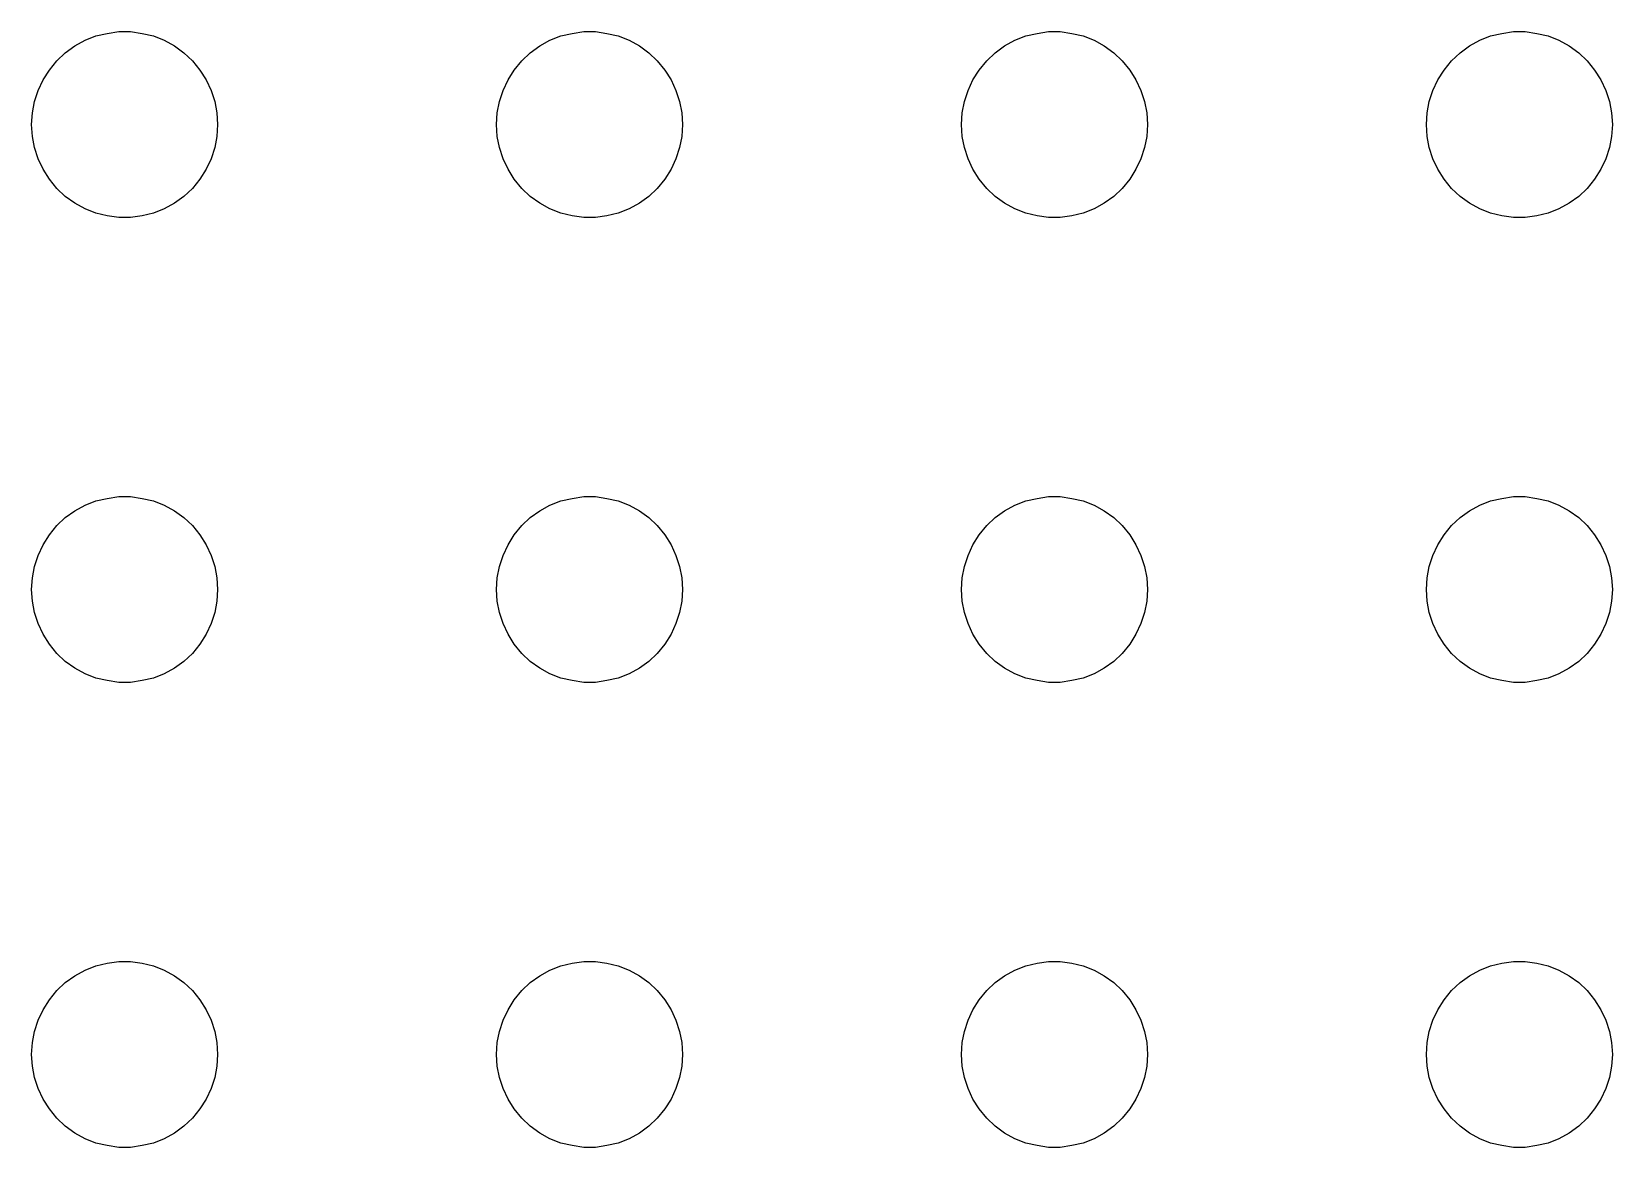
# Model space of a CAD drawing. Header units: metres. Extents: x -134 to 134, y 518 to 1078.
# Drawn here: x -99 to -73.5, y 1002 to 1020 of the extents above; entities that cross this region are included whole.
import ezdxf

# ---------------------------------------------------------------- set-up
doc = ezdxf.new("R2010")
doc.units = ezdxf.units.M

msp = doc.modelspace()

# ---------------------------------------------------------------- linework, layer by layer
for p, q in [((-97.7811, 1019.97), (-97.5942, 1020)), ((-97.5942, 1020), (-97.4058, 1020)), ((-97.4058, 1020), (-97.2189, 1019.97)), ((-90.2811, 1019.97), (-90.0942, 1020)), ((-90.0942, 1020), (-89.9058, 1020)), ((-89.9058, 1020), (-89.7189, 1019.97)), ((-82.7811, 1019.97), (-82.5942, 1020)), ((-82.5942, 1020), (-82.4058, 1020)), ((-82.4058, 1020), (-82.2189, 1019.97)), ((-75.2811, 1019.97), (-75.0942, 1020)), ((-75.0942, 1020), (-74.9058, 1020)), ((-74.9058, 1020), (-74.7189, 1019.97)), ((-98.4561, 1019.66), (-98.3037, 1019.77)), ((-98.3037, 1019.77), (-98.1387, 1019.86)), ((-98.1387, 1019.86), (-97.9635, 1019.93)), ((-97.9635, 1019.93), (-97.7811, 1019.97)), ((-97.2189, 1019.97), (-97.0365, 1019.93)), ((-97.0365, 1019.93), (-96.8613, 1019.86)), ((-96.8613, 1019.86), (-96.6963, 1019.77)), ((-96.6963, 1019.77), (-96.5439, 1019.66)), ((-90.9561, 1019.66), (-90.8037, 1019.77)), ((-90.8037, 1019.77), (-90.6387, 1019.86)), ((-90.6387, 1019.86), (-90.4635, 1019.93)), ((-90.4635, 1019.93), (-90.2811, 1019.97)), ((-89.7189, 1019.97), (-89.5365, 1019.93)), ((-89.5365, 1019.93), (-89.3613, 1019.86)), ((-89.3613, 1019.86), (-89.1963, 1019.77)), ((-89.1963, 1019.77), (-89.0439, 1019.66)), ((-83.4561, 1019.66), (-83.3037, 1019.77)), ((-83.3037, 1019.77), (-83.1387, 1019.86)), ((-83.1387, 1019.86), (-82.9635, 1019.93)), ((-82.9635, 1019.93), (-82.7811, 1019.97)), ((-82.2189, 1019.97), (-82.0365, 1019.93)), ((-82.0365, 1019.93), (-81.8613, 1019.86)), ((-81.8613, 1019.86), (-81.6963, 1019.77)), ((-81.6963, 1019.77), (-81.5439, 1019.66)), ((-75.9561, 1019.66), (-75.8037, 1019.77)), ((-75.8037, 1019.77), (-75.6387, 1019.86)), ((-75.6387, 1019.86), (-75.4635, 1019.93)), ((-75.4635, 1019.93), (-75.2811, 1019.97)), ((-74.7189, 1019.97), (-74.5365, 1019.93)), ((-74.5365, 1019.93), (-74.3613, 1019.86)), ((-74.3613, 1019.86), (-74.1963, 1019.77)), ((-74.1963, 1019.77), (-74.0439, 1019.66)), ((-98.7135, 1019.38), (-98.5934, 1019.53)), ((-98.5934, 1019.53), (-98.4561, 1019.66)), ((-96.5439, 1019.66), (-96.4065, 1019.53)), ((-96.4065, 1019.53), (-96.2865, 1019.38)), ((-91.2135, 1019.38), (-91.0934, 1019.53)), ((-91.0934, 1019.53), (-90.9561, 1019.66)), ((-89.0439, 1019.66), (-88.9065, 1019.53)), ((-88.9065, 1019.53), (-88.7865, 1019.38)), ((-83.7135, 1019.38), (-83.5934, 1019.53)), ((-83.5934, 1019.53), (-83.4561, 1019.66)), ((-81.5439, 1019.66), (-81.4065, 1019.53)), ((-81.4065, 1019.53), (-81.2865, 1019.38)), ((-76.2135, 1019.38), (-76.0934, 1019.53)), ((-76.0934, 1019.53), (-75.9561, 1019.66)), ((-74.0439, 1019.66), (-73.9065, 1019.53)), ((-73.9065, 1019.53), (-73.7865, 1019.38)), ((-98.8145, 1019.22), (-98.7135, 1019.38)), ((-96.2865, 1019.38), (-96.1855, 1019.22)), ((-91.3145, 1019.22), (-91.2135, 1019.38)), ((-88.7865, 1019.38), (-88.6855, 1019.22)), ((-83.8145, 1019.22), (-83.7135, 1019.38)), ((-81.2865, 1019.38), (-81.1855, 1019.22)), ((-76.3145, 1019.22), (-76.2135, 1019.38)), ((-73.7865, 1019.38), (-73.6855, 1019.22)), ((-98.9529, 1018.87), (-98.8947, 1019.05)), ((-98.8947, 1019.05), (-98.8145, 1019.22)), ((-96.1855, 1019.22), (-96.1053, 1019.05)), ((-96.1053, 1019.05), (-96.0471, 1018.87)), ((-91.4529, 1018.87), (-91.3947, 1019.05)), ((-91.3947, 1019.05), (-91.3145, 1019.22)), ((-88.6855, 1019.22), (-88.6053, 1019.05)), ((-88.6053, 1019.05), (-88.5471, 1018.87)), ((-83.9529, 1018.87), (-83.8947, 1019.05)), ((-83.8947, 1019.05), (-83.8145, 1019.22)), ((-81.1855, 1019.22), (-81.1053, 1019.05)), ((-81.1053, 1019.05), (-81.0471, 1018.87)), ((-76.4529, 1018.87), (-76.3947, 1019.05)), ((-76.3947, 1019.05), (-76.3145, 1019.22)), ((-73.6855, 1019.22), (-73.6053, 1019.05)), ((-73.6053, 1019.05), (-73.5471, 1018.87)), ((-98.9882, 1018.69), (-98.9529, 1018.87)), ((-96.0471, 1018.87), (-96.0118, 1018.69)), ((-91.4882, 1018.69), (-91.4529, 1018.87)), ((-88.5471, 1018.87), (-88.5118, 1018.69)), ((-83.9882, 1018.69), (-83.9529, 1018.87)), ((-81.0471, 1018.87), (-81.0118, 1018.69)), ((-76.4882, 1018.69), (-76.4529, 1018.87)), ((-73.5471, 1018.87), (-73.5118, 1018.69)), ((-99, 1018.5), (-98.9882, 1018.69)), ((-98.9882, 1018.31), (-99, 1018.5)), ((-96.0118, 1018.69), (-96, 1018.5)), ((-96, 1018.5), (-96.0118, 1018.31)), ((-91.5, 1018.5), (-91.4882, 1018.69)), ((-91.4882, 1018.31), (-91.5, 1018.5)), ((-88.5118, 1018.69), (-88.5, 1018.5)), ((-88.5, 1018.5), (-88.5118, 1018.31)), ((-84, 1018.5), (-83.9882, 1018.69)), ((-83.9882, 1018.31), (-84, 1018.5)), ((-81.0118, 1018.69), (-81, 1018.5)), ((-81, 1018.5), (-81.0118, 1018.31)), ((-76.5, 1018.5), (-76.4882, 1018.69)), ((-76.4882, 1018.31), (-76.5, 1018.5)), ((-73.5118, 1018.69), (-73.5, 1018.5)), ((-73.5, 1018.5), (-73.5118, 1018.31)), ((-98.9529, 1018.13), (-98.9882, 1018.31)), ((-96.0118, 1018.31), (-96.0471, 1018.13)), ((-91.4529, 1018.13), (-91.4882, 1018.31)), ((-88.5118, 1018.31), (-88.5471, 1018.13)), ((-83.9529, 1018.13), (-83.9882, 1018.31)), ((-81.0118, 1018.31), (-81.0471, 1018.13)), ((-76.4529, 1018.13), (-76.4882, 1018.31)), ((-73.5118, 1018.31), (-73.5471, 1018.13)), ((-98.8947, 1017.95), (-98.9529, 1018.13)), ((-96.0471, 1018.13), (-96.1053, 1017.95)), ((-91.3947, 1017.95), (-91.4529, 1018.13)), ((-88.5471, 1018.13), (-88.6053, 1017.95)), ((-83.8947, 1017.95), (-83.9529, 1018.13)), ((-81.0471, 1018.13), (-81.1053, 1017.95)), ((-76.3947, 1017.95), (-76.4529, 1018.13)), ((-73.5471, 1018.13), (-73.6053, 1017.95)), ((-98.8145, 1017.78), (-98.8947, 1017.95)), ((-98.7135, 1017.62), (-98.8145, 1017.78)), ((-96.1855, 1017.78), (-96.2865, 1017.62)), ((-96.1053, 1017.95), (-96.1855, 1017.78)), ((-91.3145, 1017.78), (-91.3947, 1017.95)), ((-91.2135, 1017.62), (-91.3145, 1017.78)), ((-88.6855, 1017.78), (-88.7865, 1017.62)), ((-88.6053, 1017.95), (-88.6855, 1017.78)), ((-83.8145, 1017.78), (-83.8947, 1017.95)), ((-83.7135, 1017.62), (-83.8145, 1017.78)), ((-81.1855, 1017.78), (-81.2865, 1017.62)), ((-81.1053, 1017.95), (-81.1855, 1017.78)), ((-76.3145, 1017.78), (-76.3947, 1017.95)), ((-76.2135, 1017.62), (-76.3145, 1017.78)), ((-73.6855, 1017.78), (-73.7865, 1017.62)), ((-73.6053, 1017.95), (-73.6855, 1017.78)), ((-98.5934, 1017.47), (-98.7135, 1017.62)), ((-98.4561, 1017.34), (-98.5934, 1017.47)), ((-96.4065, 1017.47), (-96.5439, 1017.34)), ((-96.2865, 1017.62), (-96.4065, 1017.47)), ((-91.0934, 1017.47), (-91.2135, 1017.62)), ((-90.9561, 1017.34), (-91.0934, 1017.47)), ((-88.9065, 1017.47), (-89.0439, 1017.34)), ((-88.7865, 1017.62), (-88.9065, 1017.47)), ((-83.5934, 1017.47), (-83.7135, 1017.62)), ((-83.4561, 1017.34), (-83.5934, 1017.47)), ((-81.4065, 1017.47), (-81.5439, 1017.34)), ((-81.2865, 1017.62), (-81.4065, 1017.47)), ((-76.0934, 1017.47), (-76.2135, 1017.62)), ((-75.9561, 1017.34), (-76.0934, 1017.47)), ((-73.9065, 1017.47), (-74.0439, 1017.34)), ((-73.7865, 1017.62), (-73.9065, 1017.47)), ((-98.3037, 1017.23), (-98.4561, 1017.34)), ((-98.1387, 1017.14), (-98.3037, 1017.23)), ((-96.6963, 1017.23), (-96.8613, 1017.14)), ((-96.5439, 1017.34), (-96.6963, 1017.23)), ((-90.8037, 1017.23), (-90.9561, 1017.34)), ((-90.6387, 1017.14), (-90.8037, 1017.23)), ((-89.1963, 1017.23), (-89.3613, 1017.14)), ((-89.0439, 1017.34), (-89.1963, 1017.23)), ((-83.3037, 1017.23), (-83.4561, 1017.34)), ((-83.1387, 1017.14), (-83.3037, 1017.23)), ((-81.6963, 1017.23), (-81.8613, 1017.14)), ((-81.5439, 1017.34), (-81.6963, 1017.23)), ((-75.8037, 1017.23), (-75.9561, 1017.34)), ((-75.6387, 1017.14), (-75.8037, 1017.23)), ((-74.1963, 1017.23), (-74.3613, 1017.14)), ((-74.0439, 1017.34), (-74.1963, 1017.23)), ((-97.9635, 1017.07), (-98.1387, 1017.14)), ((-97.7811, 1017.03), (-97.9635, 1017.07)), ((-97.5942, 1017), (-97.7811, 1017.03)), ((-97.4058, 1017), (-97.5942, 1017)), ((-97.2189, 1017.03), (-97.4058, 1017)), ((-97.0365, 1017.07), (-97.2189, 1017.03)), ((-96.8613, 1017.14), (-97.0365, 1017.07)), ((-90.4635, 1017.07), (-90.6387, 1017.14)), ((-90.2811, 1017.03), (-90.4635, 1017.07)), ((-90.0942, 1017), (-90.2811, 1017.03)), ((-89.9058, 1017), (-90.0942, 1017)), ((-89.7189, 1017.03), (-89.9058, 1017)), ((-89.5365, 1017.07), (-89.7189, 1017.03)), ((-89.3613, 1017.14), (-89.5365, 1017.07)), ((-82.9635, 1017.07), (-83.1387, 1017.14)), ((-82.7811, 1017.03), (-82.9635, 1017.07)), ((-82.5942, 1017), (-82.7811, 1017.03)), ((-82.4058, 1017), (-82.5942, 1017)), ((-82.2189, 1017.03), (-82.4058, 1017)), ((-82.0365, 1017.07), (-82.2189, 1017.03)), ((-81.8613, 1017.14), (-82.0365, 1017.07)), ((-75.4635, 1017.07), (-75.6387, 1017.14)), ((-75.2811, 1017.03), (-75.4635, 1017.07)), ((-75.0942, 1017), (-75.2811, 1017.03)), ((-74.9058, 1017), (-75.0942, 1017)), ((-74.7189, 1017.03), (-74.9058, 1017)), ((-74.5365, 1017.07), (-74.7189, 1017.03)), ((-74.3613, 1017.14), (-74.5365, 1017.07)), ((-98.3037, 1012.27), (-98.1387, 1012.36)), ((-98.1387, 1012.36), (-97.9635, 1012.43)), ((-97.9635, 1012.43), (-97.7811, 1012.47)), ((-97.7811, 1012.47), (-97.5942, 1012.5)), ((-97.5942, 1012.5), (-97.4058, 1012.5)), ((-97.4058, 1012.5), (-97.2189, 1012.47)), ((-97.2189, 1012.47), (-97.0365, 1012.43)), ((-97.0365, 1012.43), (-96.8613, 1012.36)), ((-96.8613, 1012.36), (-96.6963, 1012.27)), ((-90.8037, 1012.27), (-90.6387, 1012.36)), ((-90.6387, 1012.36), (-90.4635, 1012.43)), ((-90.4635, 1012.43), (-90.2811, 1012.47)), ((-90.2811, 1012.47), (-90.0942, 1012.5)), ((-90.0942, 1012.5), (-89.9058, 1012.5)), ((-89.9058, 1012.5), (-89.7189, 1012.47)), ((-89.7189, 1012.47), (-89.5365, 1012.43)), ((-89.5365, 1012.43), (-89.3613, 1012.36)), ((-89.3613, 1012.36), (-89.1963, 1012.27)), ((-83.3037, 1012.27), (-83.1387, 1012.36)), ((-83.1387, 1012.36), (-82.9635, 1012.43)), ((-82.9635, 1012.43), (-82.7811, 1012.47)), ((-82.7811, 1012.47), (-82.5942, 1012.5)), ((-82.5942, 1012.5), (-82.4058, 1012.5)), ((-82.4058, 1012.5), (-82.2189, 1012.47)), ((-82.2189, 1012.47), (-82.0365, 1012.43)), ((-82.0365, 1012.43), (-81.8613, 1012.36)), ((-81.8613, 1012.36), (-81.6963, 1012.27)), ((-75.8037, 1012.27), (-75.6387, 1012.36)), ((-75.6387, 1012.36), (-75.4635, 1012.43)), ((-75.4635, 1012.43), (-75.2811, 1012.47)), ((-75.2811, 1012.47), (-75.0942, 1012.5)), ((-75.0942, 1012.5), (-74.9058, 1012.5)), ((-74.9058, 1012.5), (-74.7189, 1012.47)), ((-74.7189, 1012.47), (-74.5365, 1012.43)), ((-74.5365, 1012.43), (-74.3613, 1012.36)), ((-74.3613, 1012.36), (-74.1963, 1012.27)), ((-98.5934, 1012.03), (-98.4561, 1012.16)), ((-98.4561, 1012.16), (-98.3037, 1012.27)), ((-96.6963, 1012.27), (-96.5439, 1012.16)), ((-96.5439, 1012.16), (-96.4065, 1012.03)), ((-91.0934, 1012.03), (-90.9561, 1012.16)), ((-90.9561, 1012.16), (-90.8037, 1012.27)), ((-89.1963, 1012.27), (-89.0439, 1012.16)), ((-89.0439, 1012.16), (-88.9065, 1012.03)), ((-83.5934, 1012.03), (-83.4561, 1012.16)), ((-83.4561, 1012.16), (-83.3037, 1012.27)), ((-81.6963, 1012.27), (-81.5439, 1012.16)), ((-81.5439, 1012.16), (-81.4065, 1012.03)), ((-76.0934, 1012.03), (-75.9561, 1012.16)), ((-75.9561, 1012.16), (-75.8037, 1012.27)), ((-74.1963, 1012.27), (-74.0439, 1012.16)), ((-74.0439, 1012.16), (-73.9065, 1012.03)), ((-98.8145, 1011.72), (-98.7135, 1011.88)), ((-98.7135, 1011.88), (-98.5934, 1012.03)), ((-96.4065, 1012.03), (-96.2865, 1011.88)), ((-96.2865, 1011.88), (-96.1855, 1011.72)), ((-91.3145, 1011.72), (-91.2135, 1011.88)), ((-91.2135, 1011.88), (-91.0934, 1012.03)), ((-88.9065, 1012.03), (-88.7865, 1011.88)), ((-88.7865, 1011.88), (-88.6855, 1011.72)), ((-83.8145, 1011.72), (-83.7135, 1011.88)), ((-83.7135, 1011.88), (-83.5934, 1012.03)), ((-81.4065, 1012.03), (-81.2865, 1011.88)), ((-81.2865, 1011.88), (-81.1855, 1011.72)), ((-76.3145, 1011.72), (-76.2135, 1011.88)), ((-76.2135, 1011.88), (-76.0934, 1012.03)), ((-73.9065, 1012.03), (-73.7865, 1011.88)), ((-73.7865, 1011.88), (-73.6855, 1011.72)), ((-98.8947, 1011.55), (-98.8145, 1011.72)), ((-96.1855, 1011.72), (-96.1053, 1011.55)), ((-91.3947, 1011.55), (-91.3145, 1011.72)), ((-88.6855, 1011.72), (-88.6053, 1011.55)), ((-83.8947, 1011.55), (-83.8145, 1011.72)), ((-81.1855, 1011.72), (-81.1053, 1011.55)), ((-76.3947, 1011.55), (-76.3145, 1011.72)), ((-73.6855, 1011.72), (-73.6053, 1011.55)), ((-98.9882, 1011.19), (-98.9529, 1011.37)), ((-98.9529, 1011.37), (-98.8947, 1011.55)), ((-96.1053, 1011.55), (-96.0471, 1011.37)), ((-96.0471, 1011.37), (-96.0118, 1011.19)), ((-91.4882, 1011.19), (-91.4529, 1011.37)), ((-91.4529, 1011.37), (-91.3947, 1011.55)), ((-88.6053, 1011.55), (-88.5471, 1011.37)), ((-88.5471, 1011.37), (-88.5118, 1011.19)), ((-83.9882, 1011.19), (-83.9529, 1011.37)), ((-83.9529, 1011.37), (-83.8947, 1011.55)), ((-81.1053, 1011.55), (-81.0471, 1011.37)), ((-81.0471, 1011.37), (-81.0118, 1011.19)), ((-76.4882, 1011.19), (-76.4529, 1011.37)), ((-76.4529, 1011.37), (-76.3947, 1011.55)), ((-73.6053, 1011.55), (-73.5471, 1011.37)), ((-73.5471, 1011.37), (-73.5118, 1011.19)), ((-99, 1011), (-98.9882, 1011.19)), ((-96.0118, 1011.19), (-96, 1011)), ((-91.5, 1011), (-91.4882, 1011.19)), ((-88.5118, 1011.19), (-88.5, 1011)), ((-84, 1011), (-83.9882, 1011.19)), ((-81.0118, 1011.19), (-81, 1011)), ((-76.5, 1011), (-76.4882, 1011.19)), ((-73.5118, 1011.19), (-73.5, 1011)), ((-98.9882, 1010.81), (-99, 1011)), ((-96, 1011), (-96.0118, 1010.81)), ((-91.4882, 1010.81), (-91.5, 1011)), ((-88.5, 1011), (-88.5118, 1010.81)), ((-83.9882, 1010.81), (-84, 1011)), ((-81, 1011), (-81.0118, 1010.81)), ((-76.4882, 1010.81), (-76.5, 1011)), ((-73.5, 1011), (-73.5118, 1010.81)), ((-98.9529, 1010.63), (-98.9882, 1010.81)), ((-98.8947, 1010.45), (-98.9529, 1010.63)), ((-96.0471, 1010.63), (-96.1053, 1010.45)), ((-96.0118, 1010.81), (-96.0471, 1010.63)), ((-91.4529, 1010.63), (-91.4882, 1010.81)), ((-91.3947, 1010.45), (-91.4529, 1010.63)), ((-88.5471, 1010.63), (-88.6053, 1010.45)), ((-88.5118, 1010.81), (-88.5471, 1010.63)), ((-83.9529, 1010.63), (-83.9882, 1010.81)), ((-83.8947, 1010.45), (-83.9529, 1010.63)), ((-81.0471, 1010.63), (-81.1053, 1010.45)), ((-81.0118, 1010.81), (-81.0471, 1010.63)), ((-76.4529, 1010.63), (-76.4882, 1010.81)), ((-76.3947, 1010.45), (-76.4529, 1010.63)), ((-73.5471, 1010.63), (-73.6053, 1010.45)), ((-73.5118, 1010.81), (-73.5471, 1010.63)), ((-98.8145, 1010.28), (-98.8947, 1010.45)), ((-96.1053, 1010.45), (-96.1855, 1010.28)), ((-91.3145, 1010.28), (-91.3947, 1010.45)), ((-88.6053, 1010.45), (-88.6855, 1010.28)), ((-83.8145, 1010.28), (-83.8947, 1010.45)), ((-81.1053, 1010.45), (-81.1855, 1010.28)), ((-76.3145, 1010.28), (-76.3947, 1010.45)), ((-73.6053, 1010.45), (-73.6855, 1010.28)), ((-98.7135, 1010.12), (-98.8145, 1010.28)), ((-98.5934, 1009.97), (-98.7135, 1010.12)), ((-96.2865, 1010.12), (-96.4065, 1009.97)), ((-96.1855, 1010.28), (-96.2865, 1010.12)), ((-91.2135, 1010.12), (-91.3145, 1010.28)), ((-91.0934, 1009.97), (-91.2135, 1010.12)), ((-88.7865, 1010.12), (-88.9065, 1009.97)), ((-88.6855, 1010.28), (-88.7865, 1010.12)), ((-83.7135, 1010.12), (-83.8145, 1010.28)), ((-83.5934, 1009.97), (-83.7135, 1010.12)), ((-81.2865, 1010.12), (-81.4065, 1009.97)), ((-81.1855, 1010.28), (-81.2865, 1010.12)), ((-76.2135, 1010.12), (-76.3145, 1010.28)), ((-76.0934, 1009.97), (-76.2135, 1010.12)), ((-73.7865, 1010.12), (-73.9065, 1009.97)), ((-73.6855, 1010.28), (-73.7865, 1010.12)), ((-98.4561, 1009.84), (-98.5934, 1009.97)), ((-98.3037, 1009.73), (-98.4561, 1009.84)), ((-96.5439, 1009.84), (-96.6963, 1009.73)), ((-96.4065, 1009.97), (-96.5439, 1009.84)), ((-90.9561, 1009.84), (-91.0934, 1009.97)), ((-90.8037, 1009.73), (-90.9561, 1009.84)), ((-89.0439, 1009.84), (-89.1963, 1009.73)), ((-88.9065, 1009.97), (-89.0439, 1009.84)), ((-83.4561, 1009.84), (-83.5934, 1009.97)), ((-83.3037, 1009.73), (-83.4561, 1009.84)), ((-81.5439, 1009.84), (-81.6963, 1009.73)), ((-81.4065, 1009.97), (-81.5439, 1009.84)), ((-75.9561, 1009.84), (-76.0934, 1009.97)), ((-75.8037, 1009.73), (-75.9561, 1009.84)), ((-74.0439, 1009.84), (-74.1963, 1009.73)), ((-73.9065, 1009.97), (-74.0439, 1009.84)), ((-98.1387, 1009.64), (-98.3037, 1009.73)), ((-97.9635, 1009.57), (-98.1387, 1009.64)), ((-97.7811, 1009.53), (-97.9635, 1009.57)), ((-97.0365, 1009.57), (-97.2189, 1009.53)), ((-96.8613, 1009.64), (-97.0365, 1009.57)), ((-96.6963, 1009.73), (-96.8613, 1009.64)), ((-90.6387, 1009.64), (-90.8037, 1009.73)), ((-90.4635, 1009.57), (-90.6387, 1009.64)), ((-90.2811, 1009.53), (-90.4635, 1009.57)), ((-89.5365, 1009.57), (-89.7189, 1009.53)), ((-89.3613, 1009.64), (-89.5365, 1009.57)), ((-89.1963, 1009.73), (-89.3613, 1009.64)), ((-83.1387, 1009.64), (-83.3037, 1009.73)), ((-82.9635, 1009.57), (-83.1387, 1009.64)), ((-82.7811, 1009.53), (-82.9635, 1009.57)), ((-82.0365, 1009.57), (-82.2189, 1009.53)), ((-81.8613, 1009.64), (-82.0365, 1009.57)), ((-81.6963, 1009.73), (-81.8613, 1009.64)), ((-75.6387, 1009.64), (-75.8037, 1009.73)), ((-75.4635, 1009.57), (-75.6387, 1009.64)), ((-75.2811, 1009.53), (-75.4635, 1009.57)), ((-74.5365, 1009.57), (-74.7189, 1009.53)), ((-74.3613, 1009.64), (-74.5365, 1009.57)), ((-74.1963, 1009.73), (-74.3613, 1009.64)), ((-97.5942, 1009.5), (-97.7811, 1009.53)), ((-97.4058, 1009.5), (-97.5942, 1009.5)), ((-97.2189, 1009.53), (-97.4058, 1009.5)), ((-90.0942, 1009.5), (-90.2811, 1009.53)), ((-89.9058, 1009.5), (-90.0942, 1009.5)), ((-89.7189, 1009.53), (-89.9058, 1009.5)), ((-82.5942, 1009.5), (-82.7811, 1009.53)), ((-82.4058, 1009.5), (-82.5942, 1009.5)), ((-82.2189, 1009.53), (-82.4058, 1009.5)), ((-75.0942, 1009.5), (-75.2811, 1009.53)), ((-74.9058, 1009.5), (-75.0942, 1009.5)), ((-74.7189, 1009.53), (-74.9058, 1009.5)), ((-97.9635, 1004.93), (-97.7811, 1004.97)), ((-97.7811, 1004.97), (-97.5942, 1005)), ((-97.5942, 1005), (-97.4058, 1005)), ((-97.4058, 1005), (-97.2189, 1004.97)), ((-97.2189, 1004.97), (-97.0365, 1004.93)), ((-90.4635, 1004.93), (-90.2811, 1004.97)), ((-90.2811, 1004.97), (-90.0942, 1005)), ((-90.0942, 1005), (-89.9058, 1005)), ((-89.9058, 1005), (-89.7189, 1004.97)), ((-89.7189, 1004.97), (-89.5365, 1004.93)), ((-82.9635, 1004.93), (-82.7811, 1004.97)), ((-82.7811, 1004.97), (-82.5942, 1005)), ((-82.5942, 1005), (-82.4058, 1005)), ((-82.4058, 1005), (-82.2189, 1004.97)), ((-82.2189, 1004.97), (-82.0365, 1004.93)), ((-75.4635, 1004.93), (-75.2811, 1004.97)), ((-75.2811, 1004.97), (-75.0942, 1005)), ((-75.0942, 1005), (-74.9058, 1005)), ((-74.9058, 1005), (-74.7189, 1004.97)), ((-74.7189, 1004.97), (-74.5365, 1004.93)), ((-98.4561, 1004.66), (-98.3037, 1004.77)), ((-98.3037, 1004.77), (-98.1387, 1004.86)), ((-98.1387, 1004.86), (-97.9635, 1004.93)), ((-97.0365, 1004.93), (-96.8613, 1004.86)), ((-96.8613, 1004.86), (-96.6963, 1004.77)), ((-96.6963, 1004.77), (-96.5439, 1004.66)), ((-90.9561, 1004.66), (-90.8037, 1004.77)), ((-90.8037, 1004.77), (-90.6387, 1004.86)), ((-90.6387, 1004.86), (-90.4635, 1004.93)), ((-89.5365, 1004.93), (-89.3613, 1004.86)), ((-89.3613, 1004.86), (-89.1963, 1004.77)), ((-89.1963, 1004.77), (-89.0439, 1004.66)), ((-83.4561, 1004.66), (-83.3037, 1004.77)), ((-83.3037, 1004.77), (-83.1387, 1004.86)), ((-83.1387, 1004.86), (-82.9635, 1004.93)), ((-82.0365, 1004.93), (-81.8613, 1004.86)), ((-81.8613, 1004.86), (-81.6963, 1004.77)), ((-81.6963, 1004.77), (-81.5439, 1004.66)), ((-75.9561, 1004.66), (-75.8037, 1004.77)), ((-75.8037, 1004.77), (-75.6387, 1004.86)), ((-75.6387, 1004.86), (-75.4635, 1004.93)), ((-74.5365, 1004.93), (-74.3613, 1004.86)), ((-74.3613, 1004.86), (-74.1963, 1004.77)), ((-74.1963, 1004.77), (-74.0439, 1004.66)), ((-98.7135, 1004.38), (-98.5934, 1004.53)), ((-98.5934, 1004.53), (-98.4561, 1004.66)), ((-96.5439, 1004.66), (-96.4065, 1004.53)), ((-96.4065, 1004.53), (-96.2865, 1004.38)), ((-91.2135, 1004.38), (-91.0934, 1004.53)), ((-91.0934, 1004.53), (-90.9561, 1004.66)), ((-89.0439, 1004.66), (-88.9065, 1004.53)), ((-88.9065, 1004.53), (-88.7865, 1004.38)), ((-83.7135, 1004.38), (-83.5934, 1004.53)), ((-83.5934, 1004.53), (-83.4561, 1004.66)), ((-81.5439, 1004.66), (-81.4065, 1004.53)), ((-81.4065, 1004.53), (-81.2865, 1004.38)), ((-76.2135, 1004.38), (-76.0934, 1004.53)), ((-76.0934, 1004.53), (-75.9561, 1004.66)), ((-74.0439, 1004.66), (-73.9065, 1004.53)), ((-73.9065, 1004.53), (-73.7865, 1004.38)), ((-98.8947, 1004.05), (-98.8145, 1004.22)), ((-98.8145, 1004.22), (-98.7135, 1004.38)), ((-96.2865, 1004.38), (-96.1855, 1004.22)), ((-96.1855, 1004.22), (-96.1053, 1004.05)), ((-91.3947, 1004.05), (-91.3145, 1004.22)), ((-91.3145, 1004.22), (-91.2135, 1004.38)), ((-88.7865, 1004.38), (-88.6855, 1004.22)), ((-88.6855, 1004.22), (-88.6053, 1004.05)), ((-83.8947, 1004.05), (-83.8145, 1004.22)), ((-83.8145, 1004.22), (-83.7135, 1004.38)), ((-81.2865, 1004.38), (-81.1855, 1004.22)), ((-81.1855, 1004.22), (-81.1053, 1004.05)), ((-76.3947, 1004.05), (-76.3145, 1004.22)), ((-76.3145, 1004.22), (-76.2135, 1004.38)), ((-73.7865, 1004.38), (-73.6855, 1004.22)), ((-73.6855, 1004.22), (-73.6053, 1004.05)), ((-98.9529, 1003.87), (-98.8947, 1004.05)), ((-96.1053, 1004.05), (-96.0471, 1003.87)), ((-91.4529, 1003.87), (-91.3947, 1004.05)), ((-88.6053, 1004.05), (-88.5471, 1003.87)), ((-83.9529, 1003.87), (-83.8947, 1004.05)), ((-81.1053, 1004.05), (-81.0471, 1003.87)), ((-76.4529, 1003.87), (-76.3947, 1004.05)), ((-73.6053, 1004.05), (-73.5471, 1003.87)), ((-99, 1003.5), (-98.9882, 1003.69)), ((-98.9882, 1003.69), (-98.9529, 1003.87)), ((-96.0471, 1003.87), (-96.0118, 1003.69)), ((-96.0118, 1003.69), (-96, 1003.5)), ((-91.5, 1003.5), (-91.4882, 1003.69)), ((-91.4882, 1003.69), (-91.4529, 1003.87)), ((-88.5471, 1003.87), (-88.5118, 1003.69)), ((-88.5118, 1003.69), (-88.5, 1003.5)), ((-84, 1003.5), (-83.9882, 1003.69)), ((-83.9882, 1003.69), (-83.9529, 1003.87)), ((-81.0471, 1003.87), (-81.0118, 1003.69)), ((-81.0118, 1003.69), (-81, 1003.5)), ((-76.5, 1003.5), (-76.4882, 1003.69)), ((-76.4882, 1003.69), (-76.4529, 1003.87)), ((-73.5471, 1003.87), (-73.5118, 1003.69)), ((-73.5118, 1003.69), (-73.5, 1003.5)), ((-98.9882, 1003.31), (-99, 1003.5)), ((-96, 1003.5), (-96.0118, 1003.31)), ((-91.4882, 1003.31), (-91.5, 1003.5)), ((-88.5, 1003.5), (-88.5118, 1003.31)), ((-83.9882, 1003.31), (-84, 1003.5)), ((-81, 1003.5), (-81.0118, 1003.31)), ((-76.4882, 1003.31), (-76.5, 1003.5)), ((-73.5, 1003.5), (-73.5118, 1003.31)), ((-98.9529, 1003.13), (-98.9882, 1003.31)), ((-96.0118, 1003.31), (-96.0471, 1003.13)), ((-91.4529, 1003.13), (-91.4882, 1003.31)), ((-88.5118, 1003.31), (-88.5471, 1003.13)), ((-83.9529, 1003.13), (-83.9882, 1003.31)), ((-81.0118, 1003.31), (-81.0471, 1003.13)), ((-76.4529, 1003.13), (-76.4882, 1003.31)), ((-73.5118, 1003.31), (-73.5471, 1003.13)), ((-98.8947, 1002.95), (-98.9529, 1003.13)), ((-98.8145, 1002.78), (-98.8947, 1002.95)), ((-96.1053, 1002.95), (-96.1855, 1002.78)), ((-96.0471, 1003.13), (-96.1053, 1002.95)), ((-91.3947, 1002.95), (-91.4529, 1003.13)), ((-91.3145, 1002.78), (-91.3947, 1002.95)), ((-88.6053, 1002.95), (-88.6855, 1002.78)), ((-88.5471, 1003.13), (-88.6053, 1002.95)), ((-83.8947, 1002.95), (-83.9529, 1003.13)), ((-83.8145, 1002.78), (-83.8947, 1002.95)), ((-81.1053, 1002.95), (-81.1855, 1002.78)), ((-81.0471, 1003.13), (-81.1053, 1002.95)), ((-76.3947, 1002.95), (-76.4529, 1003.13)), ((-76.3145, 1002.78), (-76.3947, 1002.95)), ((-73.6053, 1002.95), (-73.6855, 1002.78)), ((-73.5471, 1003.13), (-73.6053, 1002.95)), ((-98.7135, 1002.62), (-98.8145, 1002.78)), ((-96.1855, 1002.78), (-96.2865, 1002.62)), ((-91.2135, 1002.62), (-91.3145, 1002.78)), ((-88.6855, 1002.78), (-88.7865, 1002.62)), ((-83.7135, 1002.62), (-83.8145, 1002.78)), ((-81.1855, 1002.78), (-81.2865, 1002.62)), ((-76.2135, 1002.62), (-76.3145, 1002.78)), ((-73.6855, 1002.78), (-73.7865, 1002.62)), ((-98.5934, 1002.47), (-98.7135, 1002.62)), ((-98.4561, 1002.34), (-98.5934, 1002.47)), ((-96.4065, 1002.47), (-96.5439, 1002.34)), ((-96.2865, 1002.62), (-96.4065, 1002.47)), ((-91.0934, 1002.47), (-91.2135, 1002.62)), ((-90.9561, 1002.34), (-91.0934, 1002.47)), ((-88.9065, 1002.47), (-89.0439, 1002.34)), ((-88.7865, 1002.62), (-88.9065, 1002.47)), ((-83.5934, 1002.47), (-83.7135, 1002.62)), ((-83.4561, 1002.34), (-83.5934, 1002.47)), ((-81.4065, 1002.47), (-81.5439, 1002.34)), ((-81.2865, 1002.62), (-81.4065, 1002.47)), ((-76.0934, 1002.47), (-76.2135, 1002.62)), ((-75.9561, 1002.34), (-76.0934, 1002.47)), ((-73.9065, 1002.47), (-74.0439, 1002.34)), ((-73.7865, 1002.62), (-73.9065, 1002.47)), ((-98.3037, 1002.23), (-98.4561, 1002.34)), ((-98.1387, 1002.14), (-98.3037, 1002.23)), ((-96.6963, 1002.23), (-96.8613, 1002.14)), ((-96.5439, 1002.34), (-96.6963, 1002.23)), ((-90.8037, 1002.23), (-90.9561, 1002.34)), ((-90.6387, 1002.14), (-90.8037, 1002.23)), ((-89.1963, 1002.23), (-89.3613, 1002.14)), ((-89.0439, 1002.34), (-89.1963, 1002.23)), ((-83.3037, 1002.23), (-83.4561, 1002.34)), ((-83.1387, 1002.14), (-83.3037, 1002.23)), ((-81.6963, 1002.23), (-81.8613, 1002.14)), ((-81.5439, 1002.34), (-81.6963, 1002.23)), ((-75.8037, 1002.23), (-75.9561, 1002.34)), ((-75.6387, 1002.14), (-75.8037, 1002.23)), ((-74.1963, 1002.23), (-74.3613, 1002.14)), ((-74.0439, 1002.34), (-74.1963, 1002.23)), ((-97.9635, 1002.07), (-98.1387, 1002.14)), ((-97.7811, 1002.03), (-97.9635, 1002.07)), ((-97.5942, 1002), (-97.7811, 1002.03)), ((-97.4058, 1002), (-97.5942, 1002)), ((-97.2189, 1002.03), (-97.4058, 1002)), ((-97.0365, 1002.07), (-97.2189, 1002.03)), ((-96.8613, 1002.14), (-97.0365, 1002.07)), ((-90.4635, 1002.07), (-90.6387, 1002.14)), ((-90.2811, 1002.03), (-90.4635, 1002.07)), ((-90.0942, 1002), (-90.2811, 1002.03)), ((-89.9058, 1002), (-90.0942, 1002)), ((-89.7189, 1002.03), (-89.9058, 1002)), ((-89.5365, 1002.07), (-89.7189, 1002.03)), ((-89.3613, 1002.14), (-89.5365, 1002.07)), ((-82.9635, 1002.07), (-83.1387, 1002.14)), ((-82.7811, 1002.03), (-82.9635, 1002.07)), ((-82.5942, 1002), (-82.7811, 1002.03)), ((-82.4058, 1002), (-82.5942, 1002)), ((-82.2189, 1002.03), (-82.4058, 1002)), ((-82.0365, 1002.07), (-82.2189, 1002.03)), ((-81.8613, 1002.14), (-82.0365, 1002.07)), ((-75.4635, 1002.07), (-75.6387, 1002.14)), ((-75.2811, 1002.03), (-75.4635, 1002.07)), ((-75.0942, 1002), (-75.2811, 1002.03)), ((-74.9058, 1002), (-75.0942, 1002)), ((-74.7189, 1002.03), (-74.9058, 1002)), ((-74.5365, 1002.07), (-74.7189, 1002.03)), ((-74.3613, 1002.14), (-74.5365, 1002.07))]:
    msp.add_line(p, q)

doc.saveas('drawing.dxf')
